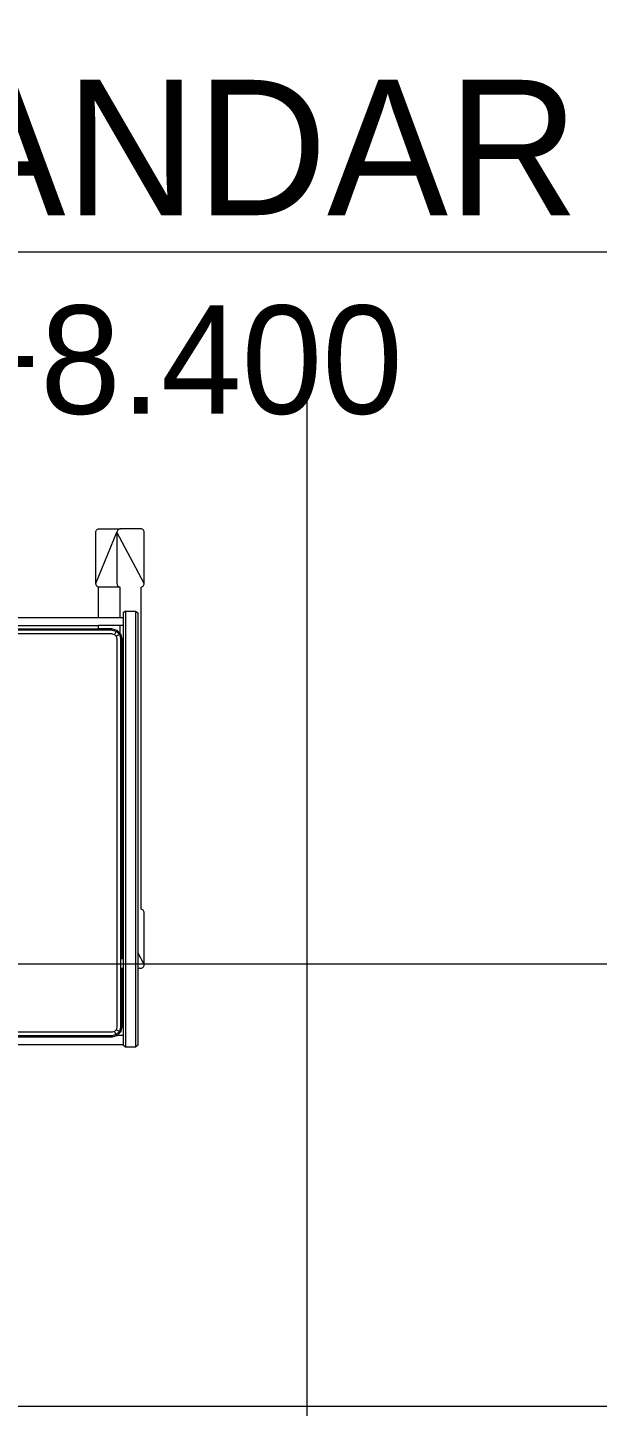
# Model space of a CAD drawing. Header units: millimetres. Extents: x -280308 to 6402717, y -14 to 2073074.
# Drawn here: x -24714 to -23309, y 479248 to 482651 of the extents above; entities that cross this region are included whole.
import ezdxf
from ezdxf.enums import TextEntityAlignment as Align

# ---------------------------------------------------------------- set-up
doc = ezdxf.new("R2010")
doc.units = ezdxf.units.MM
doc.linetypes.add('DASHED2', pattern=[0.375, 0.25, -0.125])
doc.layers.get('0').update_dxf_attribs({"lineweight": 0})
doc.layers.add('A-FURN-EQPM', color=177, linetype='Continuous', lineweight=0)
doc.layers.add('A-Z22-T-Anno_Text', color=152, linetype='Continuous', lineweight=9)
doc.layers.add('A-TEXT', color=254, linetype='Continuous')
doc.styles.add('Annotative', font='arial.ttf', dxfattribs={"height": 1.25})
doc.styles.add('TGF_A', font='arial.ttf')

# ---------------------------------------------------------------- blocks, each defined once
blk = doc.blocks.new('A$C286adef0')
at = {"color": 0, "linetype": 'DASHED2', "lineweight": -2, "ltscale": 6}
for points in [[(19247.8, -18347), (23247.8, -18347), (23247.8, -15497), (19247.8, -15497)], [(19247.8, -18347), (23247.8, -18347), (23247.8, -21197), (19247.8, -21197)]]:
    blk.add_lwpolyline(points, close=True, dxfattribs=at)
blk = doc.blocks.new('*U538')
at = {"lineweight": -2}
blk.add_line((0, -8.61382), (0, -5.28307), dxfattribs=at)
at = {"color": 7, "lineweight": -2, "style": 'TGF_A', "flags": 8}
for tag, height, p in [('NOTE1', 0.0625, (0, 0.3375)), ('DET', 0.09375, (0, 0.09612)), ('SHT', 0.075, (0, -0.10211)), ('NOTE2', 0.0625, (0, -0.39942))]:
    blk.add_attdef(tag, text='', height=height, dxfattribs=at).set_placement(p, align=Align.MIDDLE)
blk = doc.blocks.new('*U540')
at = {"lineweight": -2}
blk.add_lwpolyline([(0.23438, 0), (7.63166, 0)], dxfattribs=at)
at = {"color": 7, "lineweight": -2, "style": 'TGF_A', "flags": 8}
for tag, height, p in [('NOTE1', 0.0625, (0, 0.3375)), ('DET', 0.09375, (0, 0.09612)), ('SHT', 0.075, (0, -0.10211)), ('NOTE2', 0.0625, (0, -0.39942))]:
    blk.add_attdef(tag, text='', height=height, dxfattribs=at).set_placement(p, align=Align.MIDDLE)
blk = doc.blocks.new('A$Cba193409')
at = {"layer": 'A-Z22-T-Anno_Text', "color": 7, "xscale": 4266.666666600002, "yscale": 4266.666666600002, "zscale": 4266.666666600002}
for name, p in [('*U538', (-46583, 5394.1)), ('*U540', (-74879.7, -18683))]:
    blk.add_blockref(name, p, dxfattribs=at)
blk = doc.blocks.new('A$C872eac23')
at = {"color": 0, "linetype": 'ByBlock', "lineweight": -2}
for p, q in [((-0.4909, -2.1111), (-0.4909, -0.0817)), ((-0.4821, -2.1111), (-0.4821, -0.0817)), ((0.5013, -2.1111), (0.5013, -1.6716)), ((0.5101, -2.1111), (0.5101, -1.6716)), ((0.5133, -2.1111), (0.5133, -1.6716)), ((-0.5224, -1.7896), (-0.5224, -2.0781)), ((-0.5019, -1.7896), (-0.5019, -2.0781)), ((-0.4941, -1.7896), (-0.4941, -2.0781)), ((0.5317, -1.8641), (0.5317, -2.1382)), ((-0.7392, -2.0744), (-0.7402, -2.076)), ((-0.7378, -2.073), (-0.7392, -2.0744)), ((-0.7362, -2.0719), (-0.7378, -2.073)), ((-0.7343, -2.0713), (-0.7362, -2.0719)), ((-0.7323, -2.071), (-0.7343, -2.0713)), ((-0.6059, -2.071), (-0.7323, -2.1233)), ((-0.6059, -2.071), (-0.7323, -2.071)), ((-0.6042, -2.0712), (-0.6059, -2.071)), ((-0.6025, -2.0717), (-0.6042, -2.0712)), ((-0.601, -2.0725), (-0.6025, -2.0717)), ((-0.5997, -2.0736), (-0.601, -2.0725)), ((-0.5986, -2.0749), (-0.5997, -2.0736)), ((-0.5978, -2.0764), (-0.5986, -2.0749)), ((-0.7409, -2.0779), (-0.7411, -2.0799)), ((-0.7411, -2.0799), (-0.7411, -2.1321)), ((-0.7402, -2.076), (-0.7409, -2.0779)), ((-0.5973, -2.0781), (-0.5978, -2.0764)), ((-0.5973, -2.1303), (-0.5973, -2.0781)), ((-0.5224, -2.0781), (-0.5973, -2.0781)), ((-0.5224, -2.0781), (-0.5224, -2.1303)), ((-0.4941, -2.0781), (-0.5019, -2.0781)), ((-0.5019, -2.1303), (-0.5019, -2.0781)), ((-0.4941, -2.1111), (-0.4941, -2.0781)), ((-0.7411, -2.1321), (-0.7409, -2.1301)), ((-0.7411, -2.1814), (-0.7411, -2.1321)), ((-0.7409, -2.1301), (-0.7402, -2.1283)), ((-0.7402, -2.1283), (-0.7392, -2.1266)), ((-0.7392, -2.1266), (-0.7378, -2.1252)), ((-0.7378, -2.1252), (-0.7362, -2.1242)), ((-0.7362, -2.1242), (-0.7343, -2.1235)), ((-0.7343, -2.1235), (-0.7323, -2.1233)), ((-0.7323, -2.1233), (-0.6059, -2.1233)), ((-0.6059, -2.1903), (-0.7323, -2.1233)), ((-0.6059, -2.1233), (-0.6042, -2.1235)), ((-0.6042, -2.1235), (-0.6025, -2.124)), ((-0.6025, -2.124), (-0.601, -2.1248)), ((-0.601, -2.1248), (-0.5997, -2.1259)), ((-0.5997, -2.1259), (-0.5986, -2.1272)), ((-0.5986, -2.1272), (-0.5978, -2.1287)), ((-0.5978, -2.1287), (-0.5973, -2.1303)), ((-0.5973, -2.1303), (-0.5224, -2.1303)), ((-0.5378, -2.1439), (-0.5333, -2.1382)), ((-0.5378, -2.1439), (-0.5378, -2.1688)), ((-0.5378, -2.1439), (0.538, -2.1439)), ((-0.5333, -2.1382), (-0.5224, -2.1382)), ((-0.5224, -2.1303), (-0.5224, -2.1382)), ((-0.5224, -2.1382), (-0.5019, -2.1382)), ((-0.5019, -2.1303), (-0.4837, -2.1303)), ((-0.5019, -2.1382), (-0.5019, -2.1303)), ((-0.5019, -2.1382), (0.2351, -2.1382)), ((-0.4941, -2.1111), (-0.4909, -2.1232)), ((-0.4909, -2.1111), (-0.4881, -2.1215)), ((-0.4909, -2.1232), (-0.4881, -2.1215)), ((-0.4909, -2.1232), (-0.4837, -2.1303)), ((-0.4881, -2.1215), (-0.4805, -2.1171)), ((-0.4881, -2.1215), (-0.4805, -2.1292)), ((-0.4837, -2.1303), (-0.4821, -2.132)), ((-0.4821, -2.1111), (-0.4805, -2.1171)), ((-0.4821, -2.132), (-0.4805, -2.1292)), ((-0.4821, -2.132), (-0.47, -2.1352)), ((-0.4805, -2.1171), (-0.476, -2.1215)), ((-0.4805, -2.1292), (-0.476, -2.1215)), ((-0.4805, -2.1292), (-0.47, -2.132)), ((-0.476, -2.1215), (-0.47, -2.1232)), ((-0.47, -2.1232), (0.4892, -2.1232)), ((-0.47, -2.132), (0.4892, -2.132)), ((-0.47, -2.1352), (0.2295, -2.1352)), ((0.2351, -2.1382), (0.2295, -2.1352)), ((0.2295, -2.1352), (0.3208, -2.1352)), ((0.2351, -2.1382), (0.3433, -2.1382)), ((0.3433, -2.1333), (0.3433, -2.1352)), ((0.3433, -2.1352), (0.4892, -2.1352)), ((0.3433, -2.1352), (0.3433, -2.1382)), ((0.3433, -2.1382), (0.5084, -2.1382)), ((0.4892, -2.1232), (0.4952, -2.1215)), ((0.4892, -2.132), (0.4996, -2.1292)), ((0.4892, -2.1352), (0.5013, -2.132)), ((0.4952, -2.1215), (0.4996, -2.1171)), ((0.4996, -2.1292), (0.4952, -2.1215)), ((0.4996, -2.1171), (0.5013, -2.1111)), ((0.5073, -2.1215), (0.4996, -2.1171)), ((0.4996, -2.1292), (0.5073, -2.1215)), ((0.5013, -2.132), (0.4996, -2.1292)), ((0.5013, -2.132), (0.5084, -2.1248)), ((0.5073, -2.1215), (0.5101, -2.1111)), ((0.5101, -2.1232), (0.5073, -2.1215)), ((0.5084, -2.1248), (0.5101, -2.1232)), ((0.5084, -2.1248), (0.5084, -2.1382)), ((0.5084, -2.1382), (0.5317, -2.1382)), ((0.5101, -2.1232), (0.5133, -2.1111)), ((0.5335, -2.1382), (0.5317, -2.1382)), ((0.538, -2.1439), (0.5335, -2.1382)), ((0.538, -2.1688), (0.538, -2.1439)), ((-0.5378, -2.1688), (-0.5333, -2.1746)), ((-0.5378, -2.1688), (0.538, -2.1688)), ((-0.5333, -2.1746), (0.3045, -2.1746)), ((0.3344, -2.1903), (0.3045, -2.1746)), ((0.3045, -2.1746), (0.3433, -2.1746)), ((0.3433, -2.1746), (0.3433, -2.1814)), ((0.3433, -2.1746), (0.5335, -2.1746)), ((0.5335, -2.1746), (0.538, -2.1688)), ((-0.7409, -2.1835), (-0.7411, -2.1814)), ((-0.7402, -2.1853), (-0.7409, -2.1835)), ((-0.7392, -2.187), (-0.7402, -2.1853)), ((-0.7378, -2.1883), (-0.7392, -2.187)), ((-0.7362, -2.1894), (-0.7378, -2.1883)), ((-0.7343, -2.19), (-0.7362, -2.1894)), ((-0.7323, -2.1903), (-0.7343, -2.19)), ((-0.6059, -2.1903), (-0.7323, -2.1903)), ((-0.6042, -2.1901), (-0.6059, -2.1903)), ((-0.6025, -2.1896), (-0.6042, -2.1901)), ((-0.601, -2.1888), (-0.6025, -2.1896)), ((-0.5997, -2.1877), (-0.601, -2.1888)), ((-0.5986, -2.1864), (-0.5997, -2.1877)), ((-0.5978, -2.1849), (-0.5986, -2.1864)), ((-0.5973, -2.1833), (-0.5978, -2.1849)), ((0.1981, -2.1832), (-0.5973, -2.1833)), ((0.1986, -2.1849), (0.1981, -2.1832)), ((0.1995, -2.1864), (0.1986, -2.1849)), ((0.2005, -2.1877), (0.1995, -2.1864)), ((0.2018, -2.1888), (0.2005, -2.1877)), ((0.2033, -2.1896), (0.2018, -2.1888)), ((0.205, -2.1901), (0.2033, -2.1896)), ((0.2068, -2.1903), (0.205, -2.1901)), ((0.3344, -2.1903), (0.2068, -2.1903)), ((0.3365, -2.19), (0.3344, -2.1903)), ((0.3383, -2.1894), (0.3365, -2.19)), ((0.34, -2.1883), (0.3383, -2.1894)), ((0.3414, -2.187), (0.34, -2.1883)), ((0.3424, -2.1853), (0.3414, -2.187)), ((0.3431, -2.1835), (0.3424, -2.1853)), ((0.3433, -2.1814), (0.3431, -2.1835))]:
    blk.add_line(p, q, dxfattribs=at)
blk = doc.blocks.new('A$C8aa274cb')
at = {"color": 0, "linetype": 'ByBlock', "lineweight": -2, "xscale": -1000.000000000026, "yscale": 1000.000000000026, "zscale": 1000.000000000008, "rotation": 90}
blk.add_blockref('A$C872eac23', (-49200, -18400), dxfattribs=at)
blk = doc.blocks.new('3')
at = {"ltscale": 0.25}
blk.add_blockref('A$C286adef0', (-46014.9, 500445.2), dxfattribs=at)
at = {"layer": 'A-FURN-EQPM', "color": 0, "linetype": 'ByBlock', "lineweight": -2, "ltscale": 0.25}
blk.add_blockref('A$Cba193409', (22557.9, 499023.3), dxfattribs=at)
at = {"layer": 'A-FURN-EQPM', "ltscale": 0.25}
blk.add_blockref('A$C8aa274cb', (22582.9, 499073.3), dxfattribs=at)
at = {"layer": 'A-TEXT', "ltscale": 0.25, "insert": (-27373.9, 482522.4), "char_height": 267.3, "attachment_point": 1, "style": 'Annotative'}
blk.add_mtext_dynamic_manual_height_columns('\\pxqc;{\\fCentury Gothic|b0|i0|c0|p34;\\H1.25x;R. STANDAR\\P\\H0.8x;FFL +8.400}', width=5332.382, gutter_width=1670.6, heights=[0], dxfattribs=at)

msp = doc.modelspace()

# ---------------------------------------------------------------- block references
msp.add_blockref('3', (0, 0))

doc.saveas('drawing.dxf')
